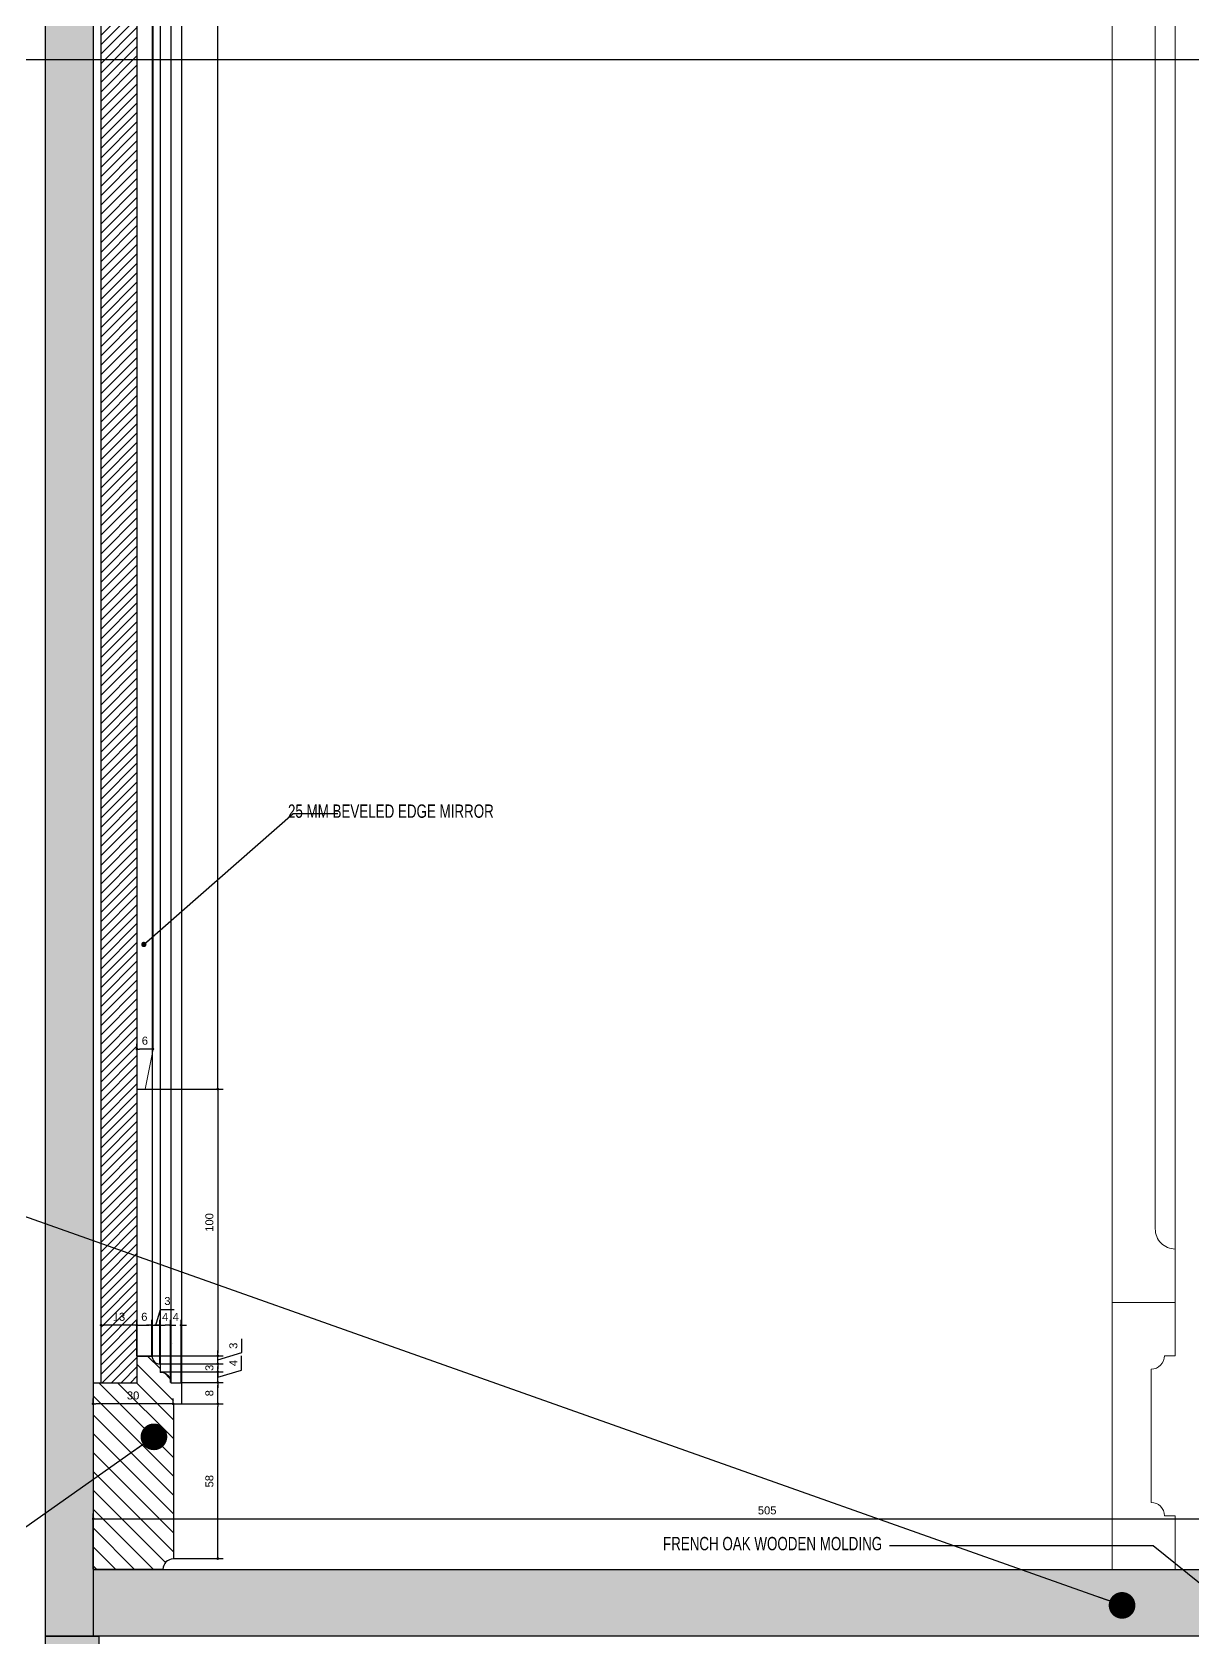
# Model space of a CAD drawing. Header units: inches. Extents: x 274057 to 444617, y 490067 to 635630.
# Drawn here: x 353610 to 354045, y 492969 to 493571 of the extents above; entities that cross this region are included whole.
import ezdxf

# ---------------------------------------------------------------- set-up
doc = ezdxf.new("R2010")
doc.units = ezdxf.units.IN
doc.header["$MEASUREMENT"] = 0
doc.linetypes.add('HIDDEN', pattern=[0.375, 0.25, -0.125])
for name, color, linetype in [('CQ Grg Gypsum', 41, 'Continuous'), ('CQ PANEL DIMENSION', 1, 'Continuous'), ('CQ Plaster', 1, 'Continuous'), ('CQ Sheet text', 3, 'Continuous'), ('CQ SPOT DETAILS', 40, 'Continuous'), ('CQ wall section', 5, 'Continuous'), ('CQ Wood Section', 60, 'Continuous'), ('CQ_callout', 34, 'Continuous'), ('Layer1', 1, 'Continuous'), ('Layer7', 8, 'Continuous'), ('WOOD 01', 34, 'Continuous'), ('Wood SECT', 1, 'Continuous')]:
    doc.layers.add(name, color=color, linetype=linetype)
for name, color, linetype, lineweight in [('CQ plan and elev dimension', 252, 'Continuous', 35), ('CQ wooh hatch', 8, 'HIDDEN', 18), ('Glass', 4, 'Continuous', 0)]:
    doc.layers.add(name, color=color, linetype=linetype, lineweight=lineweight)
doc.styles.add('DIM 50', font='romans.shx', dxfattribs={"width": 0.75, "height": 100})
doc.styles.get("Standard").update_dxf_attribs({"font": 'arial.ttf'})
doc.dimstyles.new('CQ 2', dxfattribs={"dimscale": 0.02, "dimtxt": 150, "dimasz": 50, "dimexe": 100, "dimexo": 0, "dimgap": 80, "dimtad": 1, "dimdec": 0, "dimzin": 0, "dimdsep": 46, "dimtxsty": 'Standard', "dimblk": 'DOT', "dimcen": 100, "dimclrd": 1, "dimclre": 1, "dimclrt": 3, "dimadec": 0, "dimazin": 0, "dimtfac": 1, "dimtdec": 0, "dimtofl": 0, "dimtmove": 0, "dimatfit": 3, "dimfxl": 1, "dimtolj": 1, "dimtzin": 0, "dimlwd": -1, "dimarcsym": 0})
doc.dimstyles.new('CQ 20', dxfattribs={"dimscale": 0.2, "dimtxt": 150, "dimasz": 100, "dimexe": 100, "dimexo": 20, "dimgap": 80, "dimtad": 1, "dimdec": 0, "dimzin": 0, "dimdsep": 46, "dimtxsty": 'Standard', "dimblk": 'DOT', "dimcen": 100, "dimclrd": 1, "dimclre": 1, "dimclrt": 3, "dimadec": 0, "dimazin": 0, "dimtfac": 1, "dimtdec": 0, "dimtofl": 0, "dimtmove": 0, "dimatfit": 3, "dimfxl": 1, "dimtolj": 1, "dimtzin": 0, "dimlwd": -1, "dimarcsym": 0})
doc.dimstyles.new('CQ 50', dxfattribs={"dimscale": 0.5, "dimtxt": 150, "dimasz": 100, "dimexe": 100, "dimexo": 20, "dimgap": 80, "dimtad": 1, "dimdec": 0, "dimzin": 0, "dimdsep": 46, "dimtxsty": 'Standard', "dimblk": 'DOT', "dimcen": 100, "dimclrd": 250, "dimclre": 250, "dimclrt": 3, "dimadec": 0, "dimazin": 0, "dimtfac": 1, "dimtdec": 0, "dimtofl": 0, "dimtmove": 0, "dimatfit": 3, "dimfxl": 3, "dimtolj": 1, "dimtzin": 0, "dimlwd": -1, "dimarcsym": 0})
doc.dimstyles.get("Standard").update_dxf_attribs({"dimtxt": 0.18, "dimasz": 0.18, "dimexe": 0.18, "dimexo": 0.0625, "dimgap": 0.09, "dimtad": 0, "dimtih": 1, "dimtoh": 1, "dimdec": 4, "dimzin": 0, "dimdsep": 46, "dimtxsty": 'Standard', "dimcen": 0.09, "dimadec": 0, "dimazin": 0, "dimtfac": 1, "dimtdec": 4, "dimtofl": 0, "dimtmove": 0, "dimatfit": 3, "dimfxl": 1, "dimtolj": 1, "dimtzin": 0, "dimarcsym": 0})
pattern_1 = [(135, (-364631.1554, -516399.342), (4.242640687, 4.242640687), [10, -2]), (135, (-364628.327, -516399.342), (4.242640687, 4.242640687), [6, -1.5, 3, -1.5]), (135, (-364624.7914, -516400.049), (4.242640687, 4.242640687), [10, -2])]

# ---------------------------------------------------------------- blocks, each defined once
blk = doc.blocks.new('ff15 section c and d')
at = {"layer": 'CQ Plaster', "color": 1, "ltscale": 0.03}
blk.add_line((351945.36, 516399.28, 0), (351945.36, 519999.28, 0), dxfattribs=at)
blk = doc.blocks.new('_Dot')
at = {"color": 0, "linetype": 'ByBlock', "lineweight": -2}
blk.add_line((-0.5, 0), (-1, 0), dxfattribs=at)
at = {"color": 0, "linetype": 'ByBlock', "const_width": 0.5}
blk.add_lwpolyline([(-0.25, 0, 1), (0.25, 0, 1)], format="xyb", close=True, dxfattribs=at)
blk = doc.blocks.new('*D1337')
at = {"layer": 'CQ plan and elev dimension', "color": 250, "lineweight": -2, "transparency": 16777216}
for p, q in [((353962, 495194.74), (351884.09, 495194.74)), ((353285.28, 492094.75), (351884.09, 492094.75))]:
    blk.add_line(p, q, dxfattribs=at)
at = {"layer": 'CQ plan and elev dimension', "color": 250, "transparency": 16777216}
blk.add_line((351934.09, 495144.74), (351934.09, 492144.75), dxfattribs=at)
at = {"layer": 'Defpoints', "color": 0, "transparency": 16777216}
for p in [(353972, 495194.74, 0), (351934.09, 492094.75), (353295.28, 492094.75, 0)]:
    blk.add_point(p, dxfattribs=at)
at = {"layer": 'CQ plan and elev dimension', "color": 250, "transparency": 16777216, "xscale": 50, "yscale": 50, "zscale": 50}
for p, rotation in [((351934.09, 495194.74), 90.00000000166753), ((351934.09, 492094.75), 270.0000000016675)]:
    blk.add_blockref('_Dot', p, dxfattribs=dict(at, rotation=rotation))
at = {"layer": 'CQ plan and elev dimension', "color": 3, "transparency": 16777216, "insert": (351855.77, 493644.74), "char_height": 75, "attachment_point": 5, "rotation": 90}
blk.add_mtext('\\A1;3100', dxfattribs=at)
blk = doc.blocks.new('*D1290')
at = {"layer": 'CQ PANEL DIMENSION', "color": 1, "lineweight": -2, "transparency": 16777216}
for p, q in [((354281.45, 495194.74), (354806.32, 495194.74)), ((353585.88, 492094.74), (354806.32, 492094.74))]:
    blk.add_line(p, q, dxfattribs=at)
at = {"layer": 'CQ PANEL DIMENSION', "color": 1, "transparency": 16777216}
blk.add_line((354786.32, 495174.74), (354786.32, 492114.74), dxfattribs=at)
at = {"layer": 'Defpoints', "color": 0, "transparency": 16777216}
for p in [(354277.45, 495194.74, 0), (353581.88, 492094.74, 0), (354786.32, 492094.74)]:
    blk.add_point(p, dxfattribs=at)
at = {"layer": 'CQ PANEL DIMENSION', "color": 1, "transparency": 16777216, "xscale": 20, "yscale": 20, "zscale": 20}
for p, rotation in [((354786.32, 495194.74), 90), ((354786.32, 492094.74), 270)]:
    blk.add_blockref('_Dot', p, dxfattribs=dict(at, rotation=rotation))
at = {"layer": 'CQ PANEL DIMENSION', "color": 3, "transparency": 16777216, "insert": (354754.99, 493644.74), "char_height": 30, "attachment_point": 5, "rotation": 90}
blk.add_mtext('\\A1;3100', dxfattribs=at)
blk = doc.blocks.new('A$C655D42F9')
at = {"layer": 'CQ wooh hatch', "ltscale": 1000}
h = blk.add_hatch(dxfattribs=at)
h.set_pattern_fill('GOST_WOOD', color=256, angle=45, style=0)
h.set_pattern_definition(pattern_1)
h.paths.add_polyline_path([(-1815.08, 2759.96), (-1815.08, 2779.96), (-2215.17, 2779.96), (-2215.17, 874.85), (-2197.24, 874.85), (-2197.17, 2759.96)])
at = {"layer": 'CQ wooh hatch'}
h = blk.add_hatch(dxfattribs=at)
h.set_pattern_fill('GOST_WOOD', color=256, angle=45, style=0)
h.set_pattern_definition([(135, (-326123.197, -516399.4316), (4.24264069, 4.24264069), [10, -2]), (135, (-326120.3684, -516399.4316), (4.24264069, 4.24264069), [6, -1.5, 3, -1.5]), (135, (-326116.833, -516400.139), (4.24264069, 4.24264069), [10, -2])])
edge = h.paths.add_edge_path()
edge.add_line((-2197.24, 874.86), (-2197.23, 899.86))
edge.add_line((-2197.23, 899.86), (-1691.79, 899.83))
edge.add_arc((-1688.79, 899.83), 3, 180, 270)
edge.add_line((-1688.79, 896.83), (-1688.79, 893.83))
edge.add_arc((-1688.79, 889.83), 4, -90, 90, ccw=False)
edge.add_line((-1688.79, 885.83), (-1688.79, 882.83))
edge.add_arc((-1688.79, 879.83), 3, 90, 180)
edge.add_line((-1691.79, 879.83), (-1691.79, 874.83))
edge.add_line((-1691.79, 874.83), (-2197.24, 874.86))
at = {"layer": 'CQ wooh hatch', "ltscale": 1000}
h = blk.add_hatch(dxfattribs=at)
h.set_pattern_fill('GOST_WOOD', color=256, angle=45, style=0)
h.set_pattern_definition(pattern_1)
h.paths.add_polyline_path([(-2215.16, 874.85), (-2195.16, 874.85), (-2195.17, -0.06), (-2215.17, -0.06)])
at = {"layer": 'Layer7'}
h = blk.add_hatch(dxfattribs=at)
h.set_pattern_fill('ANSI31', color=256, scale=20)
h.set_pattern_definition([(45, (-886529.5247, -135733.1672), (-1.767766953, 1.767766953), [])])
h.paths.add_polyline_path([(-2180.74, 969.87), (-2186.74, 969.87), (-2194.17, 969.87), (-2194.17, 2688.49), (-2180.74, 2688.49)])
h = blk.add_hatch(dxfattribs=at)
h.set_pattern_fill('ANSI31', color=256, scale=40, angle=-90)
h.set_pattern_definition([(315, (-959923.562, -157436.4786), (3.535533906, 3.535533906), [])])
edge = h.paths.add_edge_path()
edge.add_arc((-2170.14, 987.38), 4.03, 299.30372, 479.30066)
edge.add_arc((-2170.14, 987.38), 4.03, 299.30072, 479.30366, ccw=False)
edge = h.paths.add_edge_path()
edge.add_line((-2167.17, 969.86), (-2168.17, 969.86))
edge.add_arc((-2172.17, 969.86), 4, 360, 450)
edge.add_line((-2172.17, 973.86), (-2172.17, 976.86))
edge.add_arc((-2172.17, 979.86), 3, 180, 270, ccw=False)
edge.add_line((-2175.17, 979.86), (-2180.74, 979.86))
edge.add_line((-2180.74, 979.86), (-2180.74, 969.87))
edge.add_line((-2180.74, 969.87), (-2197.17, 969.87))
edge.add_line((-2197.17, 969.87), (-2197.17, 899.86))
edge.add_line((-2197.17, 899.86), (-2171.17, 899.86))
edge.add_arc((-2167.05, 899.74), 4.12, 451.65829, 538.34171, ccw=False)
edge.add_line((-2167.17, 903.86), (-2167.17, 969.86))
at = {"color": 8, "elevation": 0.13}
for points in [[(-2168.17, 2688.5), (-2168.17, 969.86)], [(-2164.17, 2688.5), (-2164.17, 969.86)], [(-2172.17, 2681.5), (-2172.17, 976.86)], [(-2175.17, 2678.5), (-2175.17, 979.86)]]:
    blk.add_lwpolyline(points, dxfattribs=at)
at = {"layer": 'CQ Grg Gypsum', "elevation": 0.13}
blk.add_lwpolyline([(-2215.17, 874.85), (-2195.17, 874.85), (-2195.17, -0.06), (-2215.17, -0.06)], close=True, dxfattribs=at)
at = {"layer": 'CQ Wood Section', "ltscale": 1000, "elevation": 0.13}
blk.add_lwpolyline([(-2197.17, 2759.96), (-2197.24, 874.85), (-2215.17, 874.85), (-2215.17, 2779.96), (-1815.17, 2779.96), (-1815.17, 2779.96), (-1815.17, 2759.96), (-1815.17, 2759.96), (-2197.17, 2759.96)], dxfattribs=at)
at = {"layer": 'CQ Wood Section', "ltscale": 1000, "elevation": -0.03}
blk.add_lwpolyline([(-2197.23, 899.86), (-1691.79, 899.83, 0.414214), (-1688.79, 896.83), (-1688.79, 893.83, -1), (-1688.79, 885.83), (-1688.79, 882.83, 0.414214), (-1691.79, 879.83), (-1691.79, 874.83), (-2197.24, 874.86)], format="xyb", dxfattribs=at)
at = {"layer": 'Glass', "elevation": 0.13}
blk.add_lwpolyline([(-2177.74, 2578.5), (-2180.74, 2578.5), (-2180.74, 1079.86), (-2177.74, 1079.86), (-2174.74, 1094.86), (-2174.74, 2563.5)], close=True, dxfattribs=at)
at = {"layer": 'WOOD 01', "lineweight": 0, "ltscale": 500}
blk.add_line((-1815.08, 999.99, 0.13), (-1815.09, 899.83, -0.03), dxfattribs=at)
at = {"layer": 'WOOD 01', "lineweight": 0, "ltscale": 500, "elevation": 0.13}
blk.add_lwpolyline([(-1815.08, 999.99), (-1815.08, 2779.96), (-1791.48, 2779.96), (-1791.48, 999.99), (-1815.08, 999.99)], dxfattribs=at)
for points in [[(-1791.48, 2749.96, 0.414141), (-1798.98, 2742.46), (-1798.98, 1027.49, 0.414214), (-1791.48, 1019.99, 0.414214)], [(-1791.48, 999.99), (-1791.48, 979.99), (-1795.48, 979.99, -0.414214), (-1800.48, 974.99), (-1800.48, 949.99), (-1800.48, 924.99, -0.414214), (-1795.48, 919.99), (-1791.48, 919.99), (-1791.48, 899.99)]]:
    blk.add_lwpolyline(points, format="xyb", dxfattribs=at)
at = {"layer": 'Wood SECT', "elevation": 0.13}
blk.add_lwpolyline([(-2180.74, 969.87), (-2180.74, 2688.49)], dxfattribs=at)
blk.add_lwpolyline([(-2180.74, 979.86), (-2175.17, 979.86, 0.414214), (-2172.17, 976.86), (-2172.17, 973.86, -0.414214), (-2168.17, 969.86), (-2164.17, 969.86), (-2164.17, 961.86), (-2167.17, 961.86), (-2167.17, 903.86, 0.397359), (-2171.17, 899.86), (-2197.17, 899.86), (-2197.17, 969.87), (-2186.74, 969.87), (-2186.74, 969.87), (-2180.74, 969.87)], format="xyb", close=True, dxfattribs=at)
blk = doc.blocks.new('*D1897')
at = {"layer": 'CQ SPOT DETAILS', "color": 1, "lineweight": -2, "transparency": 16777216}
for p, q in [((353633.03, 492994.74), (353633.03, 493015.65)), ((354138.48, 492994.62), (354138.48, 493015.65))]:
    blk.add_line(p, q, dxfattribs=at)
at = {"layer": 'CQ SPOT DETAILS', "color": 1, "transparency": 16777216}
blk.add_line((353634.03, 493013.65), (354137.48, 493013.65), dxfattribs=at)
at = {"layer": 'Defpoints', "color": 0, "transparency": 16777216}
for p in [(354138.48, 493013.65), (353633.03, 492994.74, -0.03), (354138.48, 492994.62, -0.18)]:
    blk.add_point(p, dxfattribs=at)
at = {"layer": 'CQ SPOT DETAILS', "color": 1, "transparency": 16777216, "rotation": 180}
blk.add_blockref('_Dot', (353633.03, 493013.65), dxfattribs=at)
at = {"layer": 'CQ SPOT DETAILS', "color": 1, "transparency": 16777216}
blk.add_blockref('_Dot', (354138.48, 493013.65), dxfattribs=at)
at = {"layer": 'CQ SPOT DETAILS', "color": 3, "transparency": 16777216, "insert": (353885.75, 493016.78), "char_height": 3, "attachment_point": 5}
blk.add_mtext('\\A1;505', dxfattribs=at)
blk = doc.blocks.new('*D1860')
at = {"layer": 'CQ SPOT DETAILS', "color": 1, "lineweight": -2, "transparency": 16777216}
for p, q in [((353662.97, 493056.74), (353681.72, 493056.74)), ((353662.97, 492998.74), (353681.72, 492998.74))]:
    blk.add_line(p, q, dxfattribs=at)
at = {"layer": 'CQ SPOT DETAILS', "color": 1, "transparency": 16777216}
blk.add_line((353679.72, 492999.74), (353679.72, 493055.74), dxfattribs=at)
at = {"layer": 'Defpoints', "color": 0, "transparency": 16777216}
for p in [(353662.97, 493056.74, -0.13), (353679.72, 493056.74), (353662.97, 492998.74, -0.13)]:
    blk.add_point(p, dxfattribs=at)
at = {"layer": 'CQ SPOT DETAILS', "color": 1, "transparency": 16777216}
for p, rotation in [((353679.72, 493056.74), 90), ((353679.72, 492998.74), 270)]:
    blk.add_blockref('_Dot', p, dxfattribs=dict(at, rotation=rotation))
at = {"layer": 'CQ SPOT DETAILS', "color": 3, "transparency": 16777216, "insert": (353676.59, 493027.74), "char_height": 3, "attachment_point": 5, "rotation": 90}
blk.add_mtext('\\A1;58', dxfattribs=at)
blk = doc.blocks.new('*D1861')
at = {"layer": 'CQ SPOT DETAILS', "color": 1, "lineweight": -2, "transparency": 16777216}
for p, q in [((353665.97, 493064.74), (353681.72, 493064.74)), ((353662.97, 493056.74), (353681.72, 493056.74))]:
    blk.add_line(p, q, dxfattribs=at)
at = {"layer": 'CQ SPOT DETAILS', "color": 1, "transparency": 16777216}
blk.add_line((353679.72, 493057.74), (353679.72, 493063.74), dxfattribs=at)
at = {"layer": 'Defpoints', "color": 0, "transparency": 16777216}
for p in [(353665.97, 493064.74, -0.13), (353679.72, 493064.74), (353662.97, 493056.74, -0.13)]:
    blk.add_point(p, dxfattribs=at)
at = {"layer": 'CQ SPOT DETAILS', "color": 1, "transparency": 16777216}
for p, rotation in [((353679.72, 493064.74), 90), ((353679.72, 493056.74), 270)]:
    blk.add_blockref('_Dot', p, dxfattribs=dict(at, rotation=rotation))
at = {"layer": 'CQ SPOT DETAILS', "color": 3, "transparency": 16777216, "insert": (353676.59, 493060.74), "char_height": 3, "attachment_point": 5, "rotation": 90}
blk.add_mtext('\\A1;8', dxfattribs=at)
blk = doc.blocks.new('*D1862')
at = {"layer": 'CQ SPOT DETAILS', "color": 1, "transparency": 16777216}
for p, q in [((353688.62, 493069.41), (353688.62, 493074.69)), ((353679.72, 493069.74), (353679.72, 493070.74)), ((353679.72, 493066.74), (353688.62, 493069.41)), ((353679.72, 493064.74), (353679.72, 493068.74)), ((353679.72, 493063.74), (353679.72, 493062.74))]:
    blk.add_line(p, q, dxfattribs=at)
at = {"layer": 'CQ SPOT DETAILS', "color": 1, "lineweight": -2, "transparency": 16777216}
for p, q in [((353657.97, 493068.74), (353681.72, 493068.74)), ((353665.97, 493064.74), (353681.72, 493064.74))]:
    blk.add_line(p, q, dxfattribs=at)
at = {"layer": 'Defpoints', "color": 0, "transparency": 16777216}
for p in [(353657.97, 493068.74, -0.13), (353679.72, 493068.74), (353665.97, 493064.74, -0.13)]:
    blk.add_point(p, dxfattribs=at)
at = {"layer": 'CQ SPOT DETAILS', "color": 1, "transparency": 16777216}
for p, rotation in [((353679.72, 493068.74), 270), ((353679.72, 493064.74), 90)]:
    blk.add_blockref('_Dot', p, dxfattribs=dict(at, rotation=rotation))
at = {"layer": 'CQ SPOT DETAILS', "color": 3, "transparency": 16777216, "insert": (353685.52, 493072.05), "char_height": 3, "attachment_point": 5, "rotation": 90}
blk.add_mtext('\\A1;4', dxfattribs=at)
blk = doc.blocks.new('*D1863')
at = {"layer": 'CQ SPOT DETAILS', "color": 1, "lineweight": -2, "transparency": 16777216}
for p, q in [((353657.97, 493071.74), (353681.72, 493071.74)), ((353657.97, 493068.74), (353681.72, 493068.74))]:
    blk.add_line(p, q, dxfattribs=at)
at = {"layer": 'CQ SPOT DETAILS', "color": 1, "transparency": 16777216}
for p, q in [((353679.72, 493072.74), (353679.72, 493073.74)), ((353679.72, 493067.74), (353679.72, 493066.74))]:
    blk.add_line(p, q, dxfattribs=at)
at = {"layer": 'Defpoints', "color": 0, "transparency": 16777216}
for p in [(353657.97, 493071.74, -0.13), (353679.72, 493071.74), (353657.97, 493068.74, -0.13)]:
    blk.add_point(p, dxfattribs=at)
at = {"layer": 'CQ SPOT DETAILS', "color": 1, "transparency": 16777216}
for p, rotation in [((353679.72, 493071.74), 270), ((353679.72, 493068.74), 90)]:
    blk.add_blockref('_Dot', p, dxfattribs=dict(at, rotation=rotation))
at = {"layer": 'CQ SPOT DETAILS', "color": 3, "transparency": 16777216, "insert": (353676.59, 493070.24), "char_height": 3, "attachment_point": 5, "rotation": 90}
blk.add_mtext('\\A1;3', dxfattribs=at)
blk = doc.blocks.new('*D1864')
at = {"layer": 'CQ SPOT DETAILS', "color": 1, "transparency": 16777216}
for p, q in [((353688.72, 493075.94), (353688.72, 493081.1)), ((353679.72, 493075.74), (353679.72, 493076.74)), ((353679.72, 493073.24), (353688.72, 493075.94)), ((353679.72, 493071.74), (353679.72, 493074.74)), ((353679.72, 493070.74), (353679.72, 493069.74))]:
    blk.add_line(p, q, dxfattribs=at)
at = {"layer": 'CQ SPOT DETAILS', "color": 1, "lineweight": -2, "transparency": 16777216}
for p, q in [((353654.97, 493074.74), (353681.72, 493074.74)), ((353657.97, 493071.74), (353681.72, 493071.74))]:
    blk.add_line(p, q, dxfattribs=at)
at = {"layer": 'Defpoints', "color": 0, "transparency": 16777216}
for p in [(353654.97, 493074.74, -0.13), (353657.97, 493071.74, -0.13), (353679.72, 493074.74)]:
    blk.add_point(p, dxfattribs=at)
at = {"layer": 'CQ SPOT DETAILS', "color": 1, "transparency": 16777216}
for p, rotation in [((353679.72, 493074.74), 270), ((353679.72, 493071.74), 90)]:
    blk.add_blockref('_Dot', p, dxfattribs=dict(at, rotation=rotation))
at = {"layer": 'CQ SPOT DETAILS', "color": 3, "transparency": 16777216, "insert": (353685.58, 493078.52), "char_height": 3, "attachment_point": 5, "rotation": 90}
blk.add_mtext('\\A1;3', dxfattribs=at)
blk = doc.blocks.new('*D1865')
at = {"layer": 'CQ SPOT DETAILS', "color": 1, "lineweight": -2, "transparency": 16777216}
for p, q in [((353649.4, 493074.74), (353649.4, 493088.23)), ((353654.97, 493074.74), (353654.97, 493088.23))]:
    blk.add_line(p, q, dxfattribs=at)
at = {"layer": 'CQ SPOT DETAILS', "color": 1, "transparency": 16777216}
blk.add_line((353650.4, 493086.23), (353653.97, 493086.23), dxfattribs=at)
at = {"layer": 'Defpoints', "color": 0, "transparency": 16777216}
for p in [(353654.97, 493086.23), (353649.4, 493074.74, -0.13), (353654.97, 493074.74)]:
    blk.add_point(p, dxfattribs=at)
at = {"layer": 'CQ SPOT DETAILS', "color": 1, "transparency": 16777216, "rotation": 180}
blk.add_blockref('_Dot', (353649.4, 493086.23), dxfattribs=at)
at = {"layer": 'CQ SPOT DETAILS', "color": 1, "transparency": 16777216}
blk.add_blockref('_Dot', (353654.97, 493086.23), dxfattribs=at)
at = {"layer": 'CQ SPOT DETAILS', "color": 3, "transparency": 16777216, "insert": (353652.18, 493089.36), "char_height": 3, "attachment_point": 5}
blk.add_mtext('\\A1;6', dxfattribs=at)
blk = doc.blocks.new('*D1866')
at = {"layer": 'CQ SPOT DETAILS', "color": 1, "transparency": 16777216}
for p, q in [((353656.47, 493086.23), (353658.25, 493092.16)), ((353658.25, 493092.16), (353663.41, 493092.16)), ((353653.97, 493086.23), (353652.97, 493086.23)), ((353654.97, 493086.23), (353657.97, 493086.23)), ((353658.97, 493086.23), (353659.97, 493086.23))]:
    blk.add_line(p, q, dxfattribs=at)
at = {"layer": 'CQ SPOT DETAILS', "color": 1, "lineweight": -2, "transparency": 16777216}
for p, q in [((353654.97, 493074.74), (353654.97, 493088.23)), ((353657.97, 493071.74), (353657.97, 493088.23))]:
    blk.add_line(p, q, dxfattribs=at)
at = {"layer": 'Defpoints', "color": 0, "transparency": 16777216}
for p in [(353657.97, 493086.23), (353654.97, 493074.74), (353657.97, 493071.74, -0.13)]:
    blk.add_point(p, dxfattribs=at)
at = {"layer": 'CQ SPOT DETAILS', "color": 1, "transparency": 16777216}
blk.add_blockref('_Dot', (353654.97, 493086.23), dxfattribs=at)
at = {"layer": 'CQ SPOT DETAILS', "color": 1, "transparency": 16777216, "rotation": 180}
blk.add_blockref('_Dot', (353657.97, 493086.23), dxfattribs=at)
at = {"layer": 'CQ SPOT DETAILS', "color": 3, "transparency": 16777216, "insert": (353660.83, 493095.29), "char_height": 3, "attachment_point": 5}
blk.add_mtext('\\A1;3', dxfattribs=at)
blk = doc.blocks.new('*D1867')
at = {"layer": 'CQ SPOT DETAILS', "color": 1, "transparency": 16777216}
for p, q in [((353656.97, 493086.23), (353655.97, 493086.23)), ((353662.97, 493086.23), (353663.97, 493086.23))]:
    blk.add_line(p, q, dxfattribs=at)
at = {"layer": 'CQ SPOT DETAILS', "color": 1, "lineweight": -2, "transparency": 16777216}
for p, q in [((353657.97, 493071.74), (353657.97, 493088.23)), ((353661.97, 493064.74), (353661.97, 493088.23))]:
    blk.add_line(p, q, dxfattribs=at)
at = {"layer": 'Defpoints', "color": 0, "transparency": 16777216}
for p in [(353661.97, 493086.23), (353657.97, 493071.74, -0.13), (353661.97, 493064.74, -0.13)]:
    blk.add_point(p, dxfattribs=at)
at = {"layer": 'CQ SPOT DETAILS', "color": 1, "transparency": 16777216}
blk.add_blockref('_Dot', (353657.97, 493086.23), dxfattribs=at)
at = {"layer": 'CQ SPOT DETAILS', "color": 1, "transparency": 16777216, "rotation": 180}
blk.add_blockref('_Dot', (353661.97, 493086.23), dxfattribs=at)
at = {"layer": 'CQ SPOT DETAILS', "color": 3, "transparency": 16777216, "insert": (353659.97, 493089.33), "char_height": 3, "attachment_point": 5}
blk.add_mtext('\\A1;4', dxfattribs=at)
blk = doc.blocks.new('*D1868')
at = {"layer": 'CQ SPOT DETAILS', "color": 1, "transparency": 16777216}
for p, q in [((353660.97, 493086.23), (353659.97, 493086.23)), ((353666.97, 493086.23), (353667.97, 493086.23))]:
    blk.add_line(p, q, dxfattribs=at)
at = {"layer": 'CQ SPOT DETAILS', "color": 1, "lineweight": -2, "transparency": 16777216}
for p, q in [((353661.97, 493064.74), (353661.97, 493088.23)), ((353665.97, 493064.74), (353665.97, 493088.23))]:
    blk.add_line(p, q, dxfattribs=at)
at = {"layer": 'Defpoints', "color": 0, "transparency": 16777216}
for p in [(353665.97, 493086.23), (353661.97, 493064.74, -0.13), (353665.97, 493064.74)]:
    blk.add_point(p, dxfattribs=at)
at = {"layer": 'CQ SPOT DETAILS', "color": 1, "transparency": 16777216}
blk.add_blockref('_Dot', (353661.97, 493086.23), dxfattribs=at)
at = {"layer": 'CQ SPOT DETAILS', "color": 1, "transparency": 16777216, "rotation": 180}
blk.add_blockref('_Dot', (353665.97, 493086.23), dxfattribs=at)
at = {"layer": 'CQ SPOT DETAILS', "color": 3, "transparency": 16777216, "insert": (353663.97, 493089.33), "char_height": 3, "attachment_point": 5}
blk.add_mtext('\\A1;4', dxfattribs=at)
blk = doc.blocks.new('*D1869')
at = {"layer": 'CQ SPOT DETAILS', "color": 1, "lineweight": -2, "transparency": 16777216}
for p, q in [((353632.97, 493056.74), (353632.97, 493058.74)), ((353662.97, 493056.74), (353662.97, 493058.74))]:
    blk.add_line(p, q, dxfattribs=at)
at = {"layer": 'CQ SPOT DETAILS', "color": 1, "transparency": 16777216}
blk.add_line((353661.97, 493056.74), (353633.97, 493056.74), dxfattribs=at)
at = {"layer": 'Defpoints', "color": 0, "transparency": 16777216}
for p in [(353632.97, 493056.74), (353632.97, 493056.74), (353662.97, 493056.74)]:
    blk.add_point(p, dxfattribs=at)
at = {"layer": 'CQ SPOT DETAILS', "color": 1, "transparency": 16777216, "rotation": 180}
blk.add_blockref('_Dot', (353632.97, 493056.74), dxfattribs=at)
at = {"layer": 'CQ SPOT DETAILS', "color": 1, "transparency": 16777216}
blk.add_blockref('_Dot', (353662.97, 493056.74), dxfattribs=at)
at = {"layer": 'CQ SPOT DETAILS', "color": 3, "transparency": 16777216, "insert": (353647.97, 493059.87), "char_height": 3, "attachment_point": 5}
blk.add_mtext('\\A1;30', dxfattribs=at)
blk = doc.blocks.new('*D1901')
at = {"layer": 'CQ SPOT DETAILS', "color": 1, "lineweight": -2, "transparency": 16777216}
for p, q in [((353635.97, 493086.23), (353635.97, 493088.23)), ((353649.4, 493086.23), (353649.4, 493088.23))]:
    blk.add_line(p, q, dxfattribs=at)
at = {"layer": 'CQ SPOT DETAILS', "color": 1, "transparency": 16777216}
blk.add_line((353648.4, 493086.23), (353636.97, 493086.23), dxfattribs=at)
at = {"layer": 'Defpoints', "color": 0, "transparency": 16777216}
for p in [(353635.97, 493086.23, -0.15), (353635.97, 493086.23), (353649.4, 493086.23, -0.03)]:
    blk.add_point(p, dxfattribs=at)
at = {"layer": 'CQ SPOT DETAILS', "color": 1, "transparency": 16777216, "rotation": 180}
blk.add_blockref('_Dot', (353635.97, 493086.23), dxfattribs=at)
at = {"layer": 'CQ SPOT DETAILS', "color": 1, "transparency": 16777216}
blk.add_blockref('_Dot', (353649.4, 493086.23), dxfattribs=at)
at = {"layer": 'CQ SPOT DETAILS', "color": 3, "transparency": 16777216, "insert": (353642.68, 493089.36), "char_height": 3, "attachment_point": 5}
blk.add_mtext('\\A1;13', dxfattribs=at)
blk = doc.blocks.new('*D1902')
at = {"layer": 'CQ SPOT DETAILS', "color": 1, "lineweight": -2, "transparency": 16777216}
for p, q in [((353649.4, 493174.74), (353681.72, 493174.74)), ((353649.4, 493074.74), (353681.72, 493074.74))]:
    blk.add_line(p, q, dxfattribs=at)
at = {"layer": 'CQ SPOT DETAILS', "color": 1, "transparency": 16777216}
blk.add_line((353679.72, 493173.74), (353679.72, 493075.74), dxfattribs=at)
at = {"layer": 'Defpoints', "color": 0, "transparency": 16777216}
for p in [(353649.4, 493174.74, -0.15), (353649.4, 493074.74, -0.03), (353679.72, 493074.74)]:
    blk.add_point(p, dxfattribs=at)
at = {"layer": 'CQ SPOT DETAILS', "color": 1, "transparency": 16777216}
for p, rotation in [((353679.72, 493174.74), 90), ((353679.72, 493074.74), 270)]:
    blk.add_blockref('_Dot', p, dxfattribs=dict(at, rotation=rotation))
at = {"layer": 'CQ SPOT DETAILS', "color": 3, "transparency": 16777216, "insert": (353676.59, 493124.74), "char_height": 3, "attachment_point": 5, "rotation": 90}
blk.add_mtext('\\A1;100', dxfattribs=at)
blk = doc.blocks.new('*D1903')
at = {"layer": 'CQ SPOT DETAILS', "color": 1, "lineweight": -2, "transparency": 16777216}
for p, q in [((353649.4, 494673.37), (353681.72, 494673.37)), ((353649.4, 493174.74), (353681.72, 493174.74))]:
    blk.add_line(p, q, dxfattribs=at)
at = {"layer": 'CQ SPOT DETAILS', "color": 1, "transparency": 16777216}
blk.add_line((353679.72, 493175.74), (353679.72, 494672.37), dxfattribs=at)
at = {"layer": 'Defpoints', "color": 0, "transparency": 16777216}
for p in [(353649.4, 494673.37, -0.15), (353679.72, 494673.37), (353649.4, 493174.74)]:
    blk.add_point(p, dxfattribs=at)
at = {"layer": 'CQ SPOT DETAILS', "color": 1, "transparency": 16777216}
for p, rotation in [((353679.72, 494673.37), 90), ((353679.72, 493174.74), 270)]:
    blk.add_blockref('_Dot', p, dxfattribs=dict(at, rotation=rotation))
at = {"layer": 'CQ SPOT DETAILS', "color": 3, "transparency": 16777216, "insert": (353676.59, 493924.06), "char_height": 3, "attachment_point": 5, "rotation": 90}
blk.add_mtext('\\A1;1499', dxfattribs=at)
blk = doc.blocks.new('*D1907')
at = {"layer": 'CQ SPOT DETAILS', "color": 1, "lineweight": -2, "transparency": 16777216}
for p, q in [((353649.4, 493189.74), (353649.4, 493191.74)), ((353655.4, 493189.74), (353655.4, 493191.74))]:
    blk.add_line(p, q, dxfattribs=at)
at = {"layer": 'CQ SPOT DETAILS', "color": 1, "transparency": 16777216}
blk.add_line((353654.4, 493189.74), (353650.4, 493189.74), dxfattribs=at)
at = {"layer": 'Defpoints', "color": 0, "transparency": 16777216}
for p in [(353649.4, 493189.74, -0.15), (353649.4, 493189.74), (353655.4, 493189.74, -0.15)]:
    blk.add_point(p, dxfattribs=at)
at = {"layer": 'CQ SPOT DETAILS', "color": 1, "transparency": 16777216, "rotation": 180}
blk.add_blockref('_Dot', (353649.4, 493189.74), dxfattribs=at)
at = {"layer": 'CQ SPOT DETAILS', "color": 1, "transparency": 16777216}
blk.add_blockref('_Dot', (353655.4, 493189.74), dxfattribs=at)
at = {"layer": 'CQ SPOT DETAILS', "color": 3, "transparency": 16777216, "insert": (353652.4, 493192.87), "char_height": 3, "attachment_point": 5}
blk.add_mtext('\\A1;6', dxfattribs=at)

msp = doc.modelspace()

# ---------------------------------------------------------------- linework, layer by layer
at = {"layer": 'Layer1'}
msp.add_line((353635.97, 493064.67, 0), (353635.97, 494783.29, 0), dxfattribs=at)

# ---------------------------------------------------------------- block references
at = {"layer": 'CQ Plaster'}
msp.add_blockref('A$C655D42F9', (355830.27, 492094.8, -0.13), dxfattribs=at)
at = {"layer": 'CQ wall section'}
msp.add_blockref('ff15 section c and d', (1669.74, -24304.54), dxfattribs=at)

# ---------------------------------------------------------------- texts
at = {"layer": 'CQ Sheet text', "ltscale": 500, "char_height": 5, "width": 933.6961, "attachment_point": 3, "style": 'DIM 50'}
for s, insert in [('\\pxqr;{\\fCityBlueprint|b0|i0|c2|p2;25 MM BEVELED EDGE MIRROR}', (353783.24, 493281.44, -0.03)), ('\\pxqr;{\\fCityBlueprint|b0|i0|c2|p2;FRENCH OAK WOODEN MOLDING}', (353928.88, 493006.85, -0.15))]:
    msp.add_mtext(s, dxfattribs=dict(at, insert=insert))

# ---------------------------------------------------------------- dimensions: what is measured, and where the dimension line sits
at = {"layer": 'CQ PANEL DIMENSION'}
dim = msp.add_linear_dim(base=(354786.32, 492094.74), p1=(354277.45, 495194.74, 0), p2=(353581.88, 492094.74, 0), angle=90, dimstyle='CQ 20', override={"dimtmove": 1}, dxfattribs=at)
dim.commit()
dim.dimension.update_dxf_attribs({"geometry": '*D1290', "text_midpoint": (354754.99, 493644.74)})
at = {"layer": 'CQ plan and elev dimension'}
dim = msp.add_linear_dim(base=(351934.09, 492094.75, 0), p1=(353972, 495194.74, 0), p2=(353295.28, 492094.75, 0), angle=90, dimstyle='CQ 50', override={"dimtmove": 1}, dxfattribs=at)
dim.commit()
dim.dimension.update_dxf_attribs({"geometry": '*D1337', "text_midpoint": (351855.77, 493644.74, 0)})
at = {"layer": 'CQ SPOT DETAILS'}
for base, p1, p2, angle, picture, middle in [((353679.72, 494673.37, 0), (353649.4, 493174.74, 0), (353649.4, 494673.37, -0.15), 90, '*D1903', (353676.59, 493924.06, 0)), ((353679.72, 493074.74, 0), (353649.4, 493174.74, -0.15), (353649.4, 493074.74, -0.03), 90, '*D1902', (353676.59, 493124.74, 0)), ((353654.97, 493086.23, -0.03), (353649.4, 493074.74, -0.15), (353654.97, 493074.74, -0.03), 180, '*D1865', (353652.18, 493089.36, -0.03)), ((353632.97, 493056.74, -0.03), (353662.97, 493056.74, -0.03), (353632.97, 493056.74, -0.03), 180, '*D1869', (353647.97, 493059.87, -0.03))]:
    dim = msp.add_linear_dim(base=base, p1=p1, p2=p2, angle=angle, dimstyle='CQ 2', dxfattribs=at)
    dim.commit()
    dim.dimension.update_dxf_attribs({"geometry": picture, "text_midpoint": middle})
for base, p1, p2, picture, middle in [((353649.4, 493189.74, 0), (353655.4, 493189.74, -0.15), (353649.4, 493189.74, -0.15), '*D1907', (353652.4, 493192.87, 0)), ((353635.97, 493086.23, 0), (353649.4, 493086.23, -0.03), (353635.97, 493086.23, -0.15), '*D1901', (353642.68, 493089.36, 0)), ((354138.48, 493013.65, 0.03), (353633.03, 492994.74, 0), (354138.48, 492994.62, -0.15), '*D1897', (353885.75, 493016.78, 0.03))]:
    dim = msp.add_linear_dim(base=base, p1=p1, p2=p2, dimstyle='CQ 2', dxfattribs=at)
    dim.commit()
    dim.dimension.update_dxf_attribs({"geometry": picture, "text_midpoint": middle})
for base, p1, p2, angle, picture, middle in [((353657.97, 493086.23, -0.03), (353654.97, 493074.74, -0.03), (353657.97, 493071.74, -0.15), 180, '*D1866', (353659.85, 493095.29, -0.03)), ((353679.72, 493074.74, -0.03), (353657.97, 493071.74, -0.15), (353654.97, 493074.74, -0.15), 270, '*D1864', (353685.58, 493077.54, -0.03)), ((353679.72, 493068.74, -0.03), (353665.97, 493064.74, -0.15), (353657.97, 493068.74, -0.15), 270, '*D1862', (353685.52, 493071.01, -0.03)), ((353679.72, 493064.74, -0.03), (353662.97, 493056.74, -0.15), (353665.97, 493064.74, -0.15), 270, '*D1861', (353676.59, 493060.74, -0.03)), ((353679.72, 493056.74, -0.03), (353662.97, 492998.74, -0.15), (353662.97, 493056.74, -0.15), 270, '*D1860', (353676.59, 493027.74, -0.03))]:
    dim = msp.add_linear_dim(base=base, p1=p1, p2=p2, angle=angle, dimstyle='CQ 2', override={"dimtmove": 1}, dxfattribs=at)
    dim.commit()
    dim.dimension.update_dxf_attribs({"geometry": picture, "text_midpoint": middle})
for base, p1, p2, angle, picture, middle in [((353661.97, 493086.23, -0.03), (353657.97, 493071.74, -0.15), (353661.97, 493064.74, -0.15), 180, '*D1867', (353659.97, 493086.23, -0.03)), ((353665.97, 493086.23, -0.03), (353661.97, 493064.74, -0.15), (353665.97, 493064.74, -0.03), 180, '*D1868', (353663.97, 493086.23, -0.03)), ((353679.72, 493071.74, -0.03), (353657.97, 493068.74, -0.15), (353657.97, 493071.74, -0.15), 270, '*D1863', (353679.72, 493070.24, -0.03))]:
    dim = msp.add_linear_dim(base=base, p1=p1, p2=p2, angle=angle, dimstyle='CQ 2', override={"dimtmove": 1}, dxfattribs=at)
    dim.commit()
    dim.dimension.update_dxf_attribs({"geometry": picture, "text_midpoint": middle, "dimtype": 160})

# ---------------------------------------------------------------- leaders
at = {"layer": 'CQ SPOT DETAILS', "color": 1}
for points in [[(353652, 493228.96, -0.03), (353708, 493278.09, -0.03), (353724.71, 493278.09, -0.03)], [(354051.71, 492986.38, -0.15), (354030.47, 493003.49, -0.15), (353931.58, 493003.49, -0.15)]]:
    msp.add_leader(points, dimstyle='Standard', override={"dimasz": 2, "dimldrblk": 'Dot', "dimfxl": 0.1, "dimarcsym": 2}, dxfattribs=at)
at = {"layer": 'CQ_callout'}
for points in [[(357930.59, 492582.35), (354490.41, 493560.59), (352926.48, 493560.59)], [(354018.85, 492981.19), (353332.03, 493224.48), (352926.48, 493224.48)], [(353655.78, 493044.37), (353172.94, 492704.42), (352895.57, 492704.42)]]:
    msp.add_leader(points, dimstyle='Standard', override={"dimasz": 10, "dimldrblk": 'Dot', "dimfxl": 0.1, "dimarcsym": 2}, dxfattribs=at)

doc.saveas('drawing.dxf')
